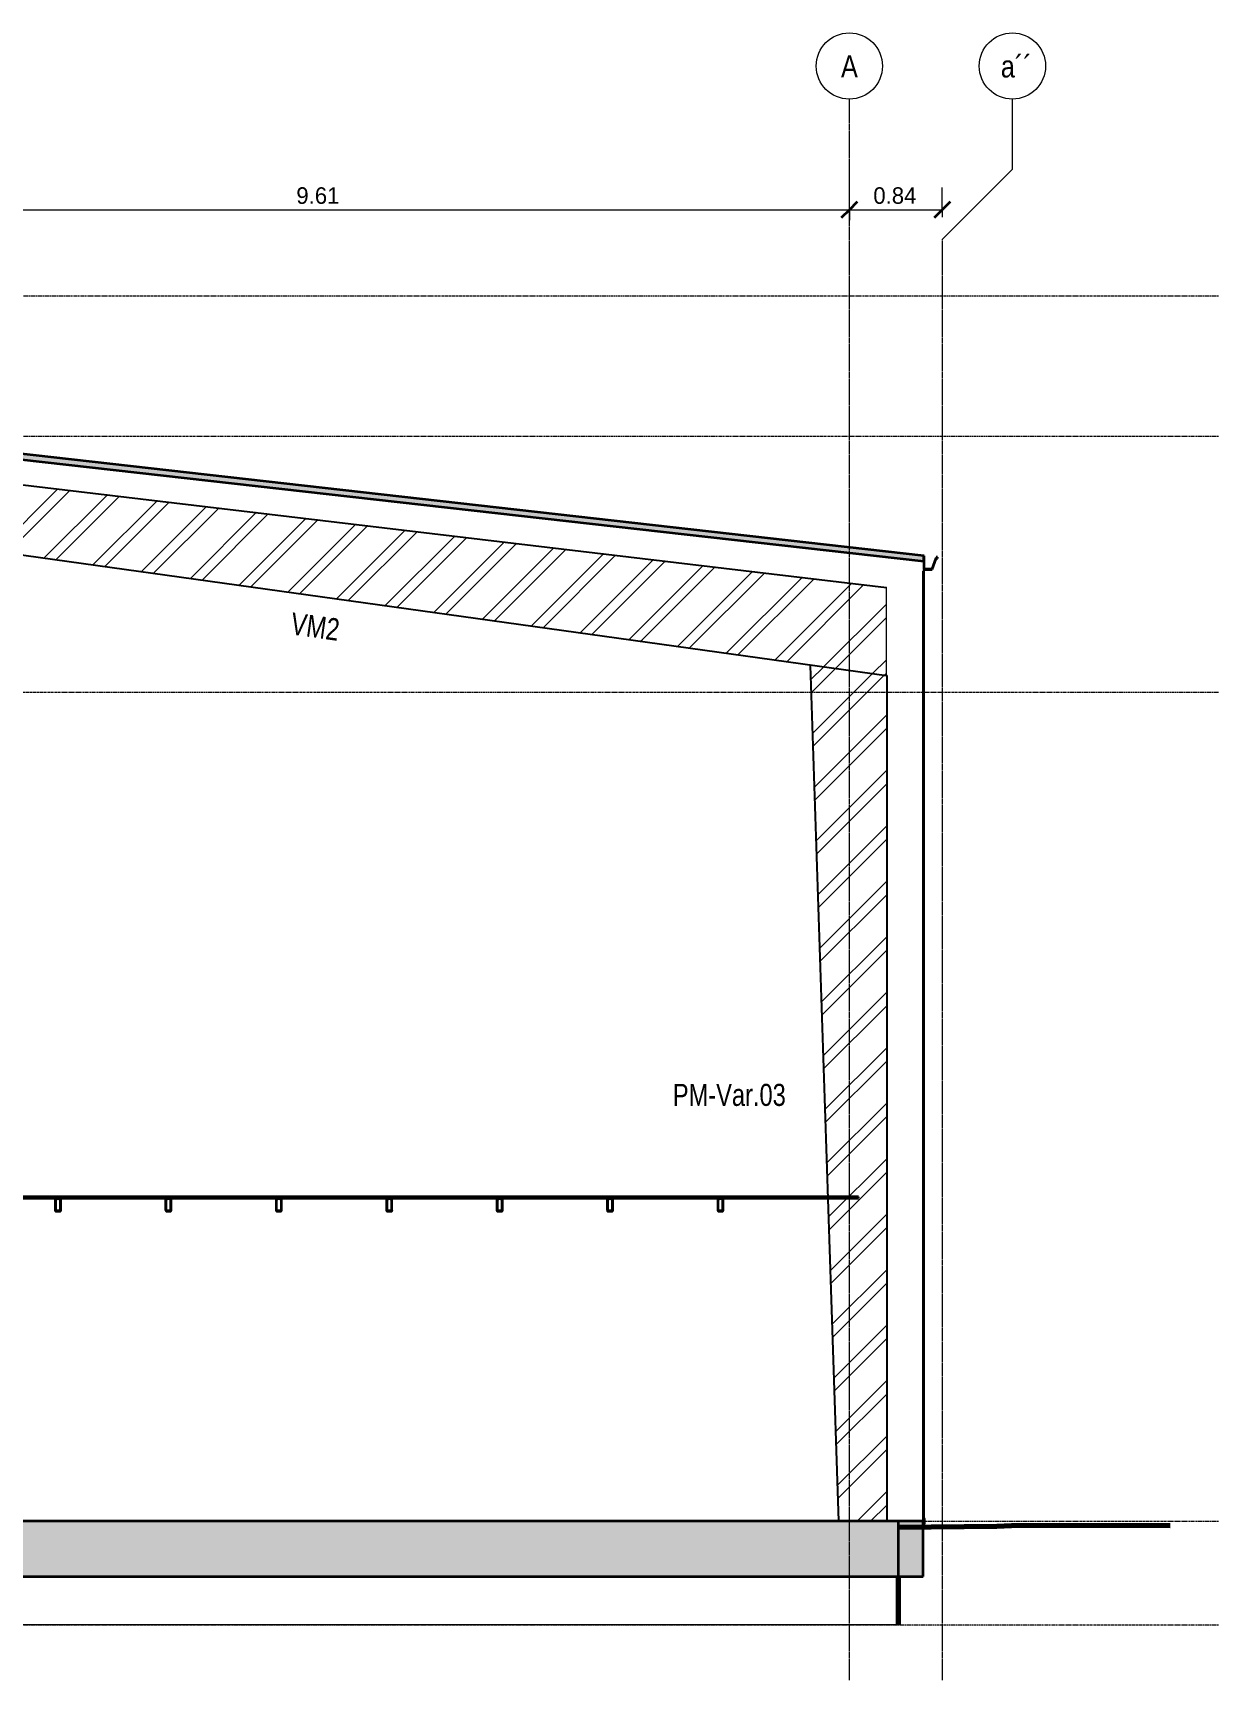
# Model space of a CAD drawing. Header units: centimetres. Extents: x -6747 to 14796, y -285 to 1548.
# Drawn here: x 12396 to 13461, y -50 to 1443 of the extents above; entities that cross this region are included whole.
import ezdxf

# ---------------------------------------------------------------- set-up
doc = ezdxf.new("R2010")
doc.units = ezdxf.units.CM
doc.linetypes.add('Centre', pattern=[3.175, 0.635, -0.475, 1.59, -0.475])
doc.linetypes.add('Grid Line', pattern=[2.2225, 1.27, -0.3175, 0.3175, -0.3175])
for name, color, linetype, lineweight in [('A-ANNO-DIMS', 7, 'Continuous', 9), ('A-ANNO-DIMS-100', 7, 'Continuous', 9), ('A-FLOR', 7, 'Continuous', 9), ('A-FLOR-LEVL', 7, 'Continuous', 9), ('A-FLOR-PATT', 7, 'Continuous', 35), ('A-ROOF', 7, 'Continuous', 9), ('A-ROOF-MCUT', 7, 'Continuous', 35), ('A-ROOF-PATT', 7, 'Continuous', 35), ('A-WALL', 7, 'Continuous', 9), ('A-WALL-PATT', 7, 'Continuous', 35), ('C-BLDG-PADS', 7, 'Continuous', 9), ('C-TOPO', 7, 'Continuous', 9), ('S-BEAM', 7, 'Continuous', 9), ('S-BEAM-IDEN', 7, 'Continuous', 18), ('S-COLS', 7, 'Continuous', 9), ('S-COLS-IDEN', 7, 'Continuous', 9), ('S-GRID', 7, 'Continuous', 9), ('S-GRID-IDEN', 7, 'Continuous', 9)]:
    doc.layers.add(name, color=color, linetype=linetype, lineweight=lineweight)
doc.styles.add('Century Gothic_1', font='GOTHIC.TTF', dxfattribs={"height": 15})
doc.styles.add('Century Gothic_2', font='GOTHIC.TTF', dxfattribs={"width": 0.8, "height": 20})
doc.styles.add('Saira Condensed', font='SairaCondensed-Regular.ttf', dxfattribs={"height": 20})
doc.dimstyles.new('FCA_N_Cotas_E100', dxfattribs={"dimscale": 30.48, "dimtxt": 15.662524, "dimasz": 0.492126, "dimexe": 0.656168, "dimexo": 0.656168, "dimgap": 0.032808, "dimtad": 1, "dimlfac": 0.01, "dimrnd": 0.01, "dimzin": 0, "dimdsep": 46, "dimtxsty": 'Century Gothic_1', "dimblk1": 'OBLIQUE', "dimblk2": 'OBLIQUE', "dimsah": 1, "dimcen": 0.09, "dimdle": 0.656168, "dimadec": 3, "dimazin": 2, "dimtfac": 1, "dimtdec": 4, "dimtix": 1, "dimtmove": 0, "dimatfit": 3, "dimfxl": 1, "dimtvp": 1, "dimtolj": 1, "dimtzin": 0, "dimarcsym": 2})
pattern_1 = [(45, (13450.334, 0), (-25.1447, 25.1447), []), (45, (13450.334, 38.1), (-25.1447, 25.1447), [])]

# ---------------------------------------------------------------- blocks, each defined once
blk = doc.blocks.new('HSS Rectangular - 50 x 120-1968771-Elevación Eje 16')
at = {"layer": 'S-BEAM', "color": 254, "lineweight": 35, "true_color": 0xcccccc}
for p, q in [((-434.6, 385.9), (-434.6, 375.8)), ((-434.1, 376.3), (-434.1, 385.4)), ((-430.5, 386.9), (-433.6, 386.9)), ((-433.6, 374.9), (-430.5, 374.9)), ((-433.1, 386.4), (-431, 386.4)), ((-431, 375.4), (-433.1, 375.4)), ((-430.1, 385.4), (-430.1, 376.3)), ((-429.6, 375.8), (-429.6, 385.9))]:
    blk.add_line(p, q, dxfattribs=at)
for centre, radius, start, end in [((-433.6, 385.9), 0.95, 90, 180), ((-433.6, 375.8), 0.95, 180, 270), ((-433.1, 385.4), 0.953, 90, 180), ((-433.1, 376.3), 0.953, 180, 270), ((-431, 385.4), 0.953, 0, 90), ((-431, 376.3), 0.953, 270, 0), ((-430.5, 385.9), 0.95, 0, 90), ((-430.5, 375.8), 0.95, 270, 0)]:
    blk.add_arc(centre, radius, start, end, dxfattribs=at)
blk = doc.blocks.new('HSS Rectangular - 50 x 120-V4-Elevación Eje 16')
at = {"layer": 'S-BEAM', "color": 254, "lineweight": 35, "true_color": 0xcccccc}
for p, q in [((-534.6, 385.9), (-534.6, 375.8)), ((-534.1, 376.3), (-534.1, 385.4)), ((-530.5, 386.9), (-533.6, 386.9)), ((-533.6, 374.9), (-530.5, 374.9)), ((-533.1, 386.4), (-531, 386.4)), ((-531, 375.4), (-533.1, 375.4)), ((-530.1, 385.4), (-530.1, 376.3)), ((-529.6, 375.8), (-529.6, 385.9))]:
    blk.add_line(p, q, dxfattribs=at)
for centre, radius, start, end in [((-533.6, 385.9), 0.95, 90, 180), ((-533.6, 375.8), 0.95, 180, 270), ((-533.1, 385.4), 0.952, 90, 180), ((-533.1, 376.3), 0.952, 180, 270), ((-531, 385.4), 0.952, 0, 90), ((-531, 376.3), 0.953, 270, 0), ((-530.5, 385.9), 0.95, 0, 90), ((-530.5, 375.8), 0.95, 270, 0)]:
    blk.add_arc(centre, radius, start, end, dxfattribs=at)
blk = doc.blocks.new('HSS Rectangular - 50 x 120-V5-Elevación Eje 16')
at = {"layer": 'S-BEAM', "color": 254, "lineweight": 35, "true_color": 0xcccccc}
for p, q in [((-634.6, 385.9), (-634.6, 375.8)), ((-634.1, 376.3), (-634.1, 385.4)), ((-630.5, 386.9), (-633.6, 386.9)), ((-633.6, 374.9), (-630.5, 374.9)), ((-633.1, 386.4), (-631, 386.4)), ((-631, 375.4), (-633.1, 375.4)), ((-630.1, 385.4), (-630.1, 376.3)), ((-629.6, 375.8), (-629.6, 385.9))]:
    blk.add_line(p, q, dxfattribs=at)
for centre, radius, start, end in [((-633.6, 385.9), 0.95, 90, 180), ((-633.6, 375.8), 0.95, 180, 270), ((-633.1, 385.4), 0.952, 90, 180), ((-633.1, 376.3), 0.952, 180, 270), ((-631, 385.4), 0.952, 0, 90), ((-631, 376.3), 0.953, 270, 0), ((-630.5, 385.9), 0.95, 0, 90), ((-630.5, 375.8), 0.95, 270, 0)]:
    blk.add_arc(centre, radius, start, end, dxfattribs=at)
blk = doc.blocks.new('HSS Rectangular - 50 x 120-V6-Elevación Eje 16')
at = {"layer": 'S-BEAM', "color": 254, "lineweight": 35, "true_color": 0xcccccc}
for p, q in [((-734.6, 385.9), (-734.6, 375.8)), ((-734.1, 376.3), (-734.1, 385.4)), ((-730.5, 386.9), (-733.6, 386.9)), ((-733.6, 374.9), (-730.5, 374.9)), ((-733.1, 386.4), (-731, 386.4)), ((-731, 375.4), (-733.1, 375.4)), ((-730.1, 385.4), (-730.1, 376.3)), ((-729.6, 375.8), (-729.6, 385.9))]:
    blk.add_line(p, q, dxfattribs=at)
for centre, radius, start, end in [((-733.6, 385.9), 0.95, 90, 180), ((-733.6, 375.8), 0.95, 180, 270), ((-733.1, 385.4), 0.952, 90, 180), ((-733.1, 376.3), 0.953, 180, 270), ((-731, 385.4), 0.952, 0, 90), ((-731, 376.3), 0.953, 270, 0), ((-730.5, 385.9), 0.95, 0, 90), ((-730.5, 375.8), 0.95, 270, 0)]:
    blk.add_arc(centre, radius, start, end, dxfattribs=at)
blk = doc.blocks.new('HSS Rectangular - 50 x 120-V7-Elevación Eje 16')
at = {"layer": 'S-BEAM', "color": 254, "lineweight": 35, "true_color": 0xcccccc}
for p, q in [((-834.6, 385.9), (-834.6, 375.8)), ((-834.1, 376.3), (-834.1, 385.4)), ((-830.5, 386.9), (-833.6, 386.9)), ((-833.6, 374.9), (-830.5, 374.9)), ((-833.1, 386.4), (-831, 386.4)), ((-831, 375.4), (-833.1, 375.4)), ((-830.1, 385.4), (-830.1, 376.3)), ((-829.6, 375.8), (-829.6, 385.9))]:
    blk.add_line(p, q, dxfattribs=at)
for centre, radius, start, end in [((-833.6, 385.9), 0.95, 90, 180), ((-833.6, 375.8), 0.95, 180, 270), ((-833.1, 385.4), 0.952, 90, 180), ((-833.1, 376.3), 0.953, 180, 270), ((-831, 385.4), 0.952, 0, 90), ((-831, 376.3), 0.953, 270, 0), ((-830.5, 385.9), 0.95, 0, 90), ((-830.5, 375.8), 0.95, 270, 0)]:
    blk.add_arc(centre, radius, start, end, dxfattribs=at)
blk = doc.blocks.new('HSS Rectangular - 50 x 120-V8-Elevación Eje 16')
at = {"layer": 'S-BEAM', "color": 254, "lineweight": 35, "true_color": 0xcccccc}
for p, q in [((-934.6, 385.9), (-934.6, 375.8)), ((-934.1, 376.3), (-934.1, 385.4)), ((-930.5, 386.9), (-933.6, 386.9)), ((-933.6, 374.9), (-930.5, 374.9)), ((-933.1, 386.4), (-931, 386.4)), ((-931, 375.4), (-933.1, 375.4)), ((-930.1, 385.4), (-930.1, 376.3)), ((-929.6, 375.8), (-929.6, 385.9))]:
    blk.add_line(p, q, dxfattribs=at)
for centre, radius, start, end in [((-933.6, 385.9), 0.95, 90, 180), ((-933.6, 375.8), 0.95, 180, 270), ((-933.1, 385.4), 0.952, 90, 180), ((-933.1, 376.3), 0.952, 180, 270), ((-931, 385.4), 0.952, 0, 90), ((-931, 376.3), 0.953, 270, 0), ((-930.5, 385.9), 0.95, 0, 90), ((-930.5, 375.8), 0.95, 270, 0)]:
    blk.add_arc(centre, radius, start, end, dxfattribs=at)
blk = doc.blocks.new('HSS Rectangular - 50 x 120-V9-Elevación Eje 16')
at = {"layer": 'S-BEAM', "color": 254, "lineweight": 35, "true_color": 0xcccccc}
for p, q in [((-1034.6, 385.9), (-1034.6, 375.8)), ((-1034.1, 376.3), (-1034.1, 385.4)), ((-1030.5, 386.9), (-1033.6, 386.9)), ((-1033.6, 374.9), (-1030.5, 374.9)), ((-1033.1, 386.4), (-1031, 386.4)), ((-1031, 375.4), (-1033.1, 375.4)), ((-1030.1, 385.4), (-1030.1, 376.3)), ((-1029.6, 375.8), (-1029.6, 385.9))]:
    blk.add_line(p, q, dxfattribs=at)
for centre, radius, start, end in [((-1033.6, 385.9), 0.95, 90, 180), ((-1033.6, 375.8), 0.95, 180, 270), ((-1033.1, 385.4), 0.953, 90, 180), ((-1033.1, 376.3), 0.953, 180, 270), ((-1031, 385.4), 0.953, 0, 90), ((-1031, 376.3), 0.953, 270, 0), ((-1030.5, 385.9), 0.95, 0, 90), ((-1030.5, 375.8), 0.95, 270, 0)]:
    blk.add_arc(centre, radius, start, end, dxfattribs=at)
blk = doc.blocks.new('PQ_RVR_ARQ-01_ZZ_ZZ_MO_T_A_rvt-3-Elevación Eje 16')
at = {"layer": 'A-FLOR', "true_color": 0xeaeaea}
h = blk.add_hatch(color=254, dxfattribs=at)
h.paths.add_polyline_path([(-1672.2, 386.9), (-335.2, 386.9), (-335.2, 387.9), (-2171.9, 387.9), (-2171.9, 386.9), (-1769.2, 386.9)])
h.paths.add_polyline_path([(-2350.6, 386.9), (-2249.6, 386.9), (-2249.7, 387.9), (-2377.1, 387.9), (-2377.1, 386.9)])
at = {"layer": 'A-ROOF-PATT', "lineweight": 9, "true_color": 0xeaeaea}
blk.add_hatch(color=254, dxfattribs=at).paths.add_polyline_path([(-247.9, 964), (-247.9, 969.1), (-1206.2, 1077.3), (-2182.3, 970.5), (-2182.3, 965.5), (-1206.2, 1072.3), (-281.8, 967.9)])
at = {"layer": 'A-WALL-PATT', "lineweight": 9, "true_color": 0xeaeaea}
for points in [[(-248, 96.5), (-248, 955.5), (-248.5, 955.5), (-248.5, 96.5)], [(-248.5, 91.5), (-246.7, 91.5), (-246.7, 96.5), (-249.2, 96.5), (-249.2, 94), (-248.5, 94)]]:
    blk.add_hatch(color=254, dxfattribs=at).paths.add_polyline_path(points)
at = {"layer": 'A-WALL-PATT', "lineweight": 9, "true_color": 0xf2f2f2}
h = blk.add_hatch(dxfattribs=at)
h.set_pattern_fill('FP_10', style=0, pattern_type=2)
h.set_pattern_definition([(90, (-248.462, 0), (-0.05687, 3e-18), [])])
edge = h.paths.add_edge_path()
edge.add_line((-248.5, 96.5), (-248.5, 96.5))
edge.add_line((-248.5, 96.5), (-248.5, 99.6))
at = {"layer": 'A-FLOR', "color": 254, "lineweight": 35, "true_color": 0xcccccc}
for p, q in [((-307.1, 387.9), (-2377.1, 387.9)), ((-2377.1, 386.9), (-307.1, 386.9)), ((-307.1, 386.9), (-307.1, 387.9)), ((-270.8, 94), (-2569.5, 94)), ((-270.8, 44), (-270.8, 94)), ((-5836.9, 44), (-270.8, 44))]:
    blk.add_line(p, q, dxfattribs=at)
at = {"layer": 'A-ROOF', "color": 254, "lineweight": 35, "true_color": 0xcccccc}
for p, q in [((-247.9, 969.1), (-1206.2, 1077.3)), ((-1206.2, 1072.3), (-247.9, 964)), ((-247.9, 964), (-247.9, 969.1))]:
    blk.add_line(p, q, dxfattribs=at)
at = {"layer": 'A-ROOF-MCUT', "color": 254, "true_color": 0xcccccc}
for p, q in [((-247.5, 969.1), (-247.9, 969.1)), ((-247.9, 969.1), (-247.9, 956.6)), ((-247.9, 956.6), (-240.4, 956.6)), ((-247.5, 956.9), (-247.5, 969.1)), ((-240.7, 956.9), (-247.5, 956.9)), ((-236.9, 966.9), (-240.7, 956.9)), ((-240.4, 956.6), (-236.6, 966.5)), ((-235.7, 966.9), (-236.9, 966.9)), ((-235.4, 967.8), (-236.6, 967.8)), ((-236.6, 967.8), (-236.6, 967.5)), ((-236.6, 967.5), (-235.7, 967.5)), ((-236.6, 966.5), (-235.4, 966.5)), ((-235.7, 967.5), (-235.7, 966.9)), ((-235.4, 966.5), (-235.4, 967.8))]:
    blk.add_line(p, q, dxfattribs=at)
at = {"layer": 'A-WALL', "color": 254, "lineweight": 35, "true_color": 0xcccccc}
for p, q in [((-248, 955.5), (-248.5, 955.5)), ((-248.5, 955.5), (-248.5, 96.5)), ((-248, 96.5), (-248, 955.5)), ((-248.5, 96.5), (-248, 96.5))]:
    blk.add_line(p, q, dxfattribs=at)
at = {"layer": 'A-WALL', "color": 254, "true_color": 0xcccccc}
for p, q in [((-248.5, 955.5), (-248.5, 955.5)), ((-246.7, 96.5), (-249.2, 96.5)), ((-249.2, 96.5), (-249.2, 91.5)), ((-249.2, 91.5), (-246.7, 91.5)), ((-246.7, 91.5), (-246.7, 96.5))]:
    blk.add_line(p, q, dxfattribs=at)
at = {"layer": 'A-WALL', "color": 254, "lineweight": 18, "true_color": 0xcccccc}
for p, q in [((-249.3, 96.5), (-249.2, 96.5)), ((-249.3, 91.5), (-249.2, 91.5))]:
    blk.add_line(p, q, dxfattribs=at)
at = {"layer": 'C-BLDG-PADS', "color": 254, "lineweight": 18, "true_color": 0xdadada}
for p, q in [((-270.8, 0), (-5936.9, 0)), ((-270.8, -0.2), (-270.8, 0))]:
    blk.add_line(p, q, dxfattribs=at)
at = {"layer": 'C-TOPO', "color": 254, "lineweight": 70, "true_color": 0xdadada}
for p, q in [((-181.8, 89.5), (-168.6, 90.1)), ((-168.6, 90.1), (-125.4, 90.5)), ((-125.4, 90.5), (-24.7, 90.2)), ((-270.8, 88.7), (-181.8, 89.5)), ((-270.8, 0), (-270.8, 44))]:
    blk.add_line(p, q, dxfattribs=at)
at = {"layer": 'C-TOPO', "color": 254, "true_color": 0xdadada}
for p, q in [((-168.6, 90.1), (-181.8, 89.5)), ((-168.6, 90.1), (-125.4, 90.5)), ((-125.4, 90.5), (-24.7, 90.2)), ((-181.8, 89.5), (-270.8, 88.7)), ((-270.8, 0), (-270.8, 44))]:
    blk.add_line(p, q, dxfattribs=at)
at = {"layer": 'S-BEAM', "color": 254, "lineweight": 9, "true_color": 0xe5e5e5}
for name in ['HSS Rectangular - 50 x 120-V9-Elevación Eje 16', 'HSS Rectangular - 50 x 120-V8-Elevación Eje 16', 'HSS Rectangular - 50 x 120-V7-Elevación Eje 16', 'HSS Rectangular - 50 x 120-V6-Elevación Eje 16', 'HSS Rectangular - 50 x 120-V5-Elevación Eje 16', 'HSS Rectangular - 50 x 120-V4-Elevación Eje 16', 'HSS Rectangular - 50 x 120-1968771-Elevación Eje 16']:
    blk.add_blockref(name, (0, 0), dxfattribs=at)
blk = doc.blocks.new('Grid - 3mm-1819951-Elevación Eje 16')
at = {"layer": 'S-GRID-IDEN', "color": 253, "true_color": 0xaaaaaa}
blk.add_circle((-1330.8, 1412.9), 30, dxfattribs=at)
blk = doc.blocks.new('DIMBLOCK43-Elevación Eje 16')
at = {"layer": 'A-ANNO-DIMS-100'}
for p, q in [((12174, 1282.7), (12174, 1302.7)), ((13135, 1282.7), (13135, 1302.7)), ((12174, 1282.7), (13135, 1282.7)), ((12174, 1282.7), (12174, 1275.9)), ((13135, 1282.7), (13135, 1273.3))]:
    blk.add_line(p, q, dxfattribs=at)
at = {"layer": 'A-ANNO-DIMS-100', "lineweight": 35}
for p, q in [((12174, 1282.7), (12181.5, 1290.2)), ((13135, 1282.7), (13142.5, 1290.2)), ((12174, 1282.7), (12166.5, 1275.2)), ((13135, 1282.7), (13127.5, 1275.2))]:
    blk.add_line(p, q, dxfattribs=at)
at = {"layer": 'A-ANNO-DIMS-100', "color": 0, "insert": (12634.1, 1303), "char_height": 15, "width": 48.927, "attachment_point": 1, "line_spacing_factor": 0.984502, "style": 'Century Gothic_1'}
blk.add_mtext('9.61', dxfattribs=at)
blk = doc.blocks.new('_Oblique')
at = {"color": 0, "linetype": 'ByBlock', "lineweight": -2}
blk.add_line((-0.5, -0.5), (0.5, 0.5), dxfattribs=at)
blk = doc.blocks.new('DIMBLOCK44-Elevación Eje 16')
at = {"layer": 'A-ANNO-DIMS-100'}
for p, q in [((13135, 1282.7), (13135, 1302.7)), ((13219.2, 1282.7), (13219.2, 1302.7)), ((13135, 1282.7), (13219.2, 1282.7)), ((13135, 1282.7), (13135, 1273.3)), ((13219.2, 1282.7), (13219.2, 1275.9))]:
    blk.add_line(p, q, dxfattribs=at)
at = {"layer": 'A-ANNO-DIMS-100', "lineweight": 35}
for p, q in [((13135, 1282.7), (13142.5, 1290.2)), ((13219.2, 1282.7), (13226.7, 1290.2)), ((13135, 1282.7), (13127.5, 1275.2)), ((13219.2, 1282.7), (13211.7, 1275.2))]:
    blk.add_line(p, q, dxfattribs=at)
at = {"layer": 'A-ANNO-DIMS-100', "color": 0, "insert": (13156.7, 1303), "char_height": 15, "width": 48.927, "attachment_point": 1, "line_spacing_factor": 0.984502, "style": 'Century Gothic_1'}
blk.add_mtext('0.84', dxfattribs=at)

msp = doc.modelspace()

# ---------------------------------------------------------------- hatches: boundary and pattern name
at = {"layer": 'A-FLOR-PATT', "lineweight": 9, "true_color": 0x9a9a9a}
msp.add_hatch(color=253, dxfattribs=at).paths.add_polyline_path([(13125.421, 44), (13201.872, 44), (13201.872, 94), (7566.602, 94), (7566.602, 44), (13099.137, 44)])
at = {"layer": 'S-BEAM', "true_color": 0xc0c0c0}
h = msp.add_hatch(dxfattribs=at)
h.set_pattern_fill('FP_5', color=9, style=0, pattern_type=2)
h.set_pattern_definition(pattern_1)
h.paths.add_polyline_path([(13168.517, 939.851), (13168.517, 940.437), (12232.619, 1051.944), (12232.619, 1051.358), (12650.294, 1001.594)])
h = msp.add_hatch(dxfattribs=at)
h.set_pattern_fill('FP_5', color=9, style=0, pattern_type=2)
h.set_pattern_definition(pattern_1)
h.paths.add_polyline_path([(13168.517, 860.647), (13168.517, 939.851), (12232.619, 1051.337), (12232.619, 991.581), (13125.421, 866.676)])
h = msp.add_hatch(dxfattribs=at)
h.set_pattern_fill('FP_5', color=9, style=0, pattern_type=2)
h.set_pattern_definition(pattern_1)
h.paths.add_polyline_path([(13168.517, 860.059), (13168.517, 860.647), (12232.619, 991.581), (12232.619, 990.994), (12650.294, 932.56)])
at = {"layer": 'S-COLS', "true_color": 0xc0c0c0}
h = msp.add_hatch(dxfattribs=at)
h.set_pattern_fill('FP_13', color=9, style=0, pattern_type=2)
h.set_pattern_definition(pattern_1)
h.paths.add_polyline_path([(13125.421, 94), (13099.742, 869.681), (13099.157, 869.763), (13124.839, 94)])
h = msp.add_hatch(dxfattribs=at)
h.set_pattern_fill('FP_13', color=9, style=0, pattern_type=2)
h.set_pattern_definition(pattern_1)
h.paths.add_polyline_path([(13125.421, 94), (13168.517, 94), (13168.517, 860.059), (13099.742, 869.681), (13107.322, 640.7)])
h = msp.add_hatch(dxfattribs=at)
h.set_pattern_fill('FP_13', color=9, style=0, pattern_type=2)
h.set_pattern_definition(pattern_1)
h.paths.add_polyline_path([(13169.099, 94), (13169.099, 860.566), (13168.517, 860.647), (13168.517, 94)])

# ---------------------------------------------------------------- linework, layer by layer
at = {"layer": 'A-FLOR', "lineweight": 35}
for p, q in [((13124.839, 94), (11278.399, 94)), ((13168.517, 94), (13125.421, 94)), ((13201.872, 94), (13169.099, 94)), ((13201.872, 44), (13201.872, 94)), ((7613.416, 44), (13201.872, 44))]:
    msp.add_line(p, q, dxfattribs=at)
at = {"layer": 'A-FLOR-LEVL', "color": 253, "linetype": 'Centre', "true_color": 0xaaaaaa}
for p, q in [((6967.439, 1204.505), (13681.569, 1204.505)), ((6967.439, 1077.508), (13681.569, 1077.508)), ((13681.569, 845.103), (6967.439, 845.103)), ((6967.439, 94), (13681.569, 94)), ((6967.439, 0), (13681.569, 0))]:
    msp.add_line(p, q, dxfattribs=at)
at = {"layer": 'S-BEAM'}
for p, q in [((12232.619, 1051.944), (13168.517, 940.437)), ((12232.619, 1051.358), (13168.517, 939.851)), ((12232.619, 991.581), (13168.517, 860.647)), ((12232.619, 990.994), (13168.517, 860.059)), ((13168.517, 939.851), (13168.517, 940.437)), ((13168.517, 860.647), (13168.517, 939.851)), ((13168.517, 860.059), (13168.517, 860.647))]:
    msp.add_line(p, q, dxfattribs=at)
at = {"layer": 'S-COLS'}
for p, q in [((13099.157, 869.763), (13124.839, 94)), ((13099.742, 869.681), (13125.421, 94)), ((13169.099, 860.566), (13168.517, 860.647)), ((13168.517, 860.059), (13168.517, 94)), ((13169.099, 860.566), (13169.099, 94)), ((13124.839, 94), (13125.421, 94)), ((13169.099, 94), (13168.517, 94))]:
    msp.add_line(p, q, dxfattribs=at)
at = {"layer": 'S-GRID', "color": 253, "linetype": 'Grid Line', "true_color": 0xaaaaaa}
for p, q in [((13134.999, -50), (13134.999, 1382.879)), ((13219.227, -50), (13219.227, 1255.879))]:
    msp.add_line(p, q, dxfattribs=at)
at = {"layer": 'S-GRID', "color": 253, "true_color": 0xaaaaaa}
for p, q in [((13282.727, 1319.379), (13282.727, 1382.879)), ((13219.227, 1255.879), (13282.727, 1319.379))]:
    msp.add_line(p, q, dxfattribs=at)

# ---------------------------------------------------------------- block references
at = {"lineweight": 5}
msp.add_blockref('PQ_RVR_ARQ-01_ZZ_ZZ_MO_T_A_rvt-3-Elevación Eje 16', (13450.334, 0), dxfattribs=at)
at = {"layer": 'S-GRID-IDEN', "color": 253, "true_color": 0xaaaaaa}
for p in [(14465.772, 0), (14613.5, 0)]:
    msp.add_blockref('Grid - 3mm-1819951-Elevación Eje 16', p, dxfattribs=at)

# ---------------------------------------------------------------- texts
at = {"layer": 'S-BEAM-IDEN', "lineweight": 9, "insert": (12630.791, 917.721), "char_height": 20, "width": 60.2869, "attachment_point": 1, "rotation": 352.035866, "style": 'Century Gothic_2'}
msp.add_mtext('VM2', dxfattribs=at)
at = {"layer": 'S-COLS-IDEN', "insert": (12975.152, 490.382), "char_height": 20, "width": 134.6835, "attachment_point": 1, "style": 'Century Gothic_2'}
msp.add_mtext('PM-Var.03', dxfattribs=at)
at = {"layer": 'S-GRID-IDEN', "color": 253, "true_color": 0xaaaaaa, "char_height": 20, "attachment_point": 1, "style": 'Saira Condensed'}
for s, insert, width in [('A', (13127.425, 1422.558), 17.63712), ('a´´', (13272.153, 1422.558), 24.85231)]:
    msp.add_mtext(s, dxfattribs=dict(at, insert=insert, width=width))

# ---------------------------------------------------------------- dimensions: what is measured, and where the dimension line sits
at = {"layer": 'A-ANNO-DIMS'}
for base, p1, p2, override, picture, middle in [((13134.999, 1282.733), (12174.017, 1255.879), (13134.999, 1293.34), {"dimpost": '<>', "dimfxl": 961.711726}, 'DIMBLOCK43-Elevación Eje 16', (12654.508, 1291.611)), ((13219.227, 1282.733), (13134.999, 1293.34), (13219.227, 1255.879), {"dimpost": '<>', "dimfxl": 92.18267}, 'DIMBLOCK44-Elevación Eje 16', (13177.113, 1291.611))]:
    dim = msp.add_linear_dim(base=base, p1=p1, p2=p2, dimstyle='FCA_N_Cotas_E100', override=override, dxfattribs=at)
    dim.commit()
    dim.dimension.update_dxf_attribs({"geometry": picture, "text_midpoint": middle})

doc.saveas('drawing.dxf')
